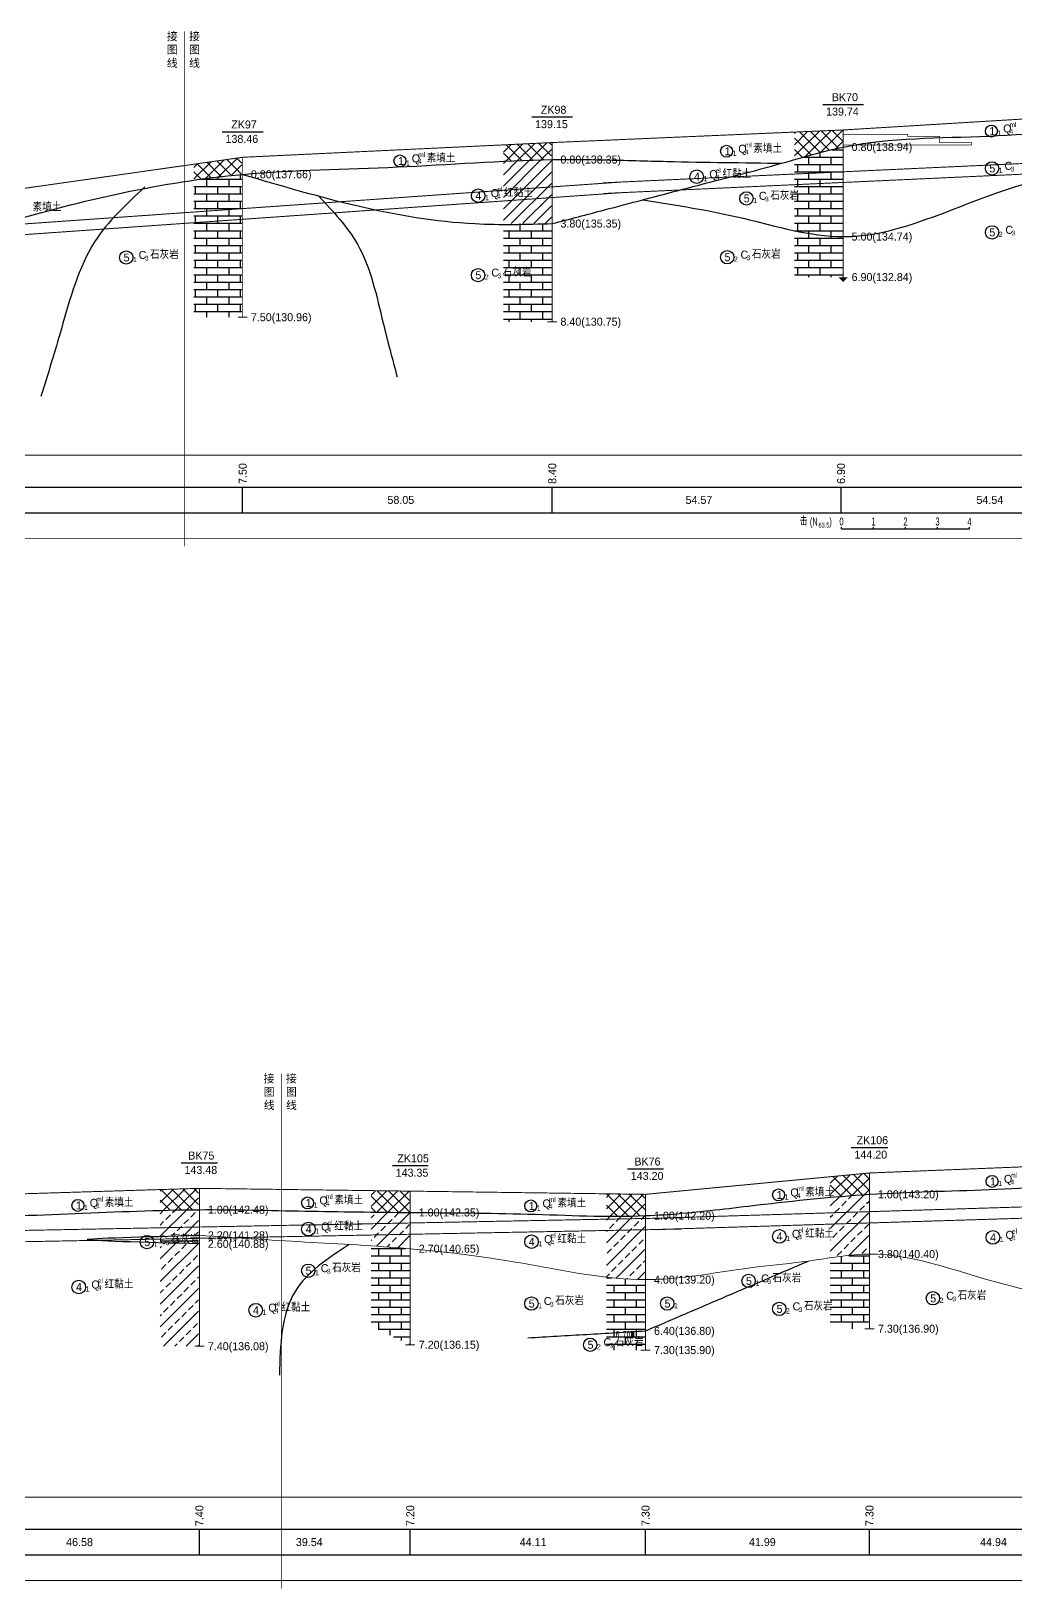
# Model space of a CAD drawing. Header units: inches. Extents: x -205 to 12199, y -11610 to -150.
# Drawn here: x 684.8 to 992.6, y -7887.9 to -7401.2 of the extents above; entities that cross this region are included whole.
import ezdxf
from ezdxf.enums import TextEntityAlignment as Align

# ---------------------------------------------------------------- set-up
doc = ezdxf.new("R2010")
doc.units = ezdxf.units.IN
doc.header["$MEASUREMENT"] = 0
doc.linetypes.add('ACAD_ISO03W100', pattern=[30, 12, -18])
doc.linetypes.add('ACAD_ISO05W100', pattern=[34, 24, -3, 0.5, -3, 0.5, -3])
for name, color, linetype in [('地质-原位曲线', 7, 'Continuous'), ('地质-图框', 7, 'Continuous'), ('地质-地层符号', 3, 'Continuous'), ('地质-地层线', 7, 'Continuous'), ('地质-地面线', 7, 'Continuous'), ('地质-填充花纹', 4, 'Continuous'), ('地质-文字', 7, 'Continuous'), ('地质-标注栏', 7, 'Continuous'), ('地质-钻孔', 7, 'Continuous'), ('管底', 7, 'Continuous'), ('红线', 1, 'ACAD_ISO05W100')]:
    doc.layers.add(name, color=color, linetype=linetype)
doc.styles.add('LZ_PMT_LINE', font='', dxfattribs={"height": 2})
doc.styles.get("Standard").update_dxf_attribs({"font": ''})
doc.styles.add('地层编号', font='Comfont.shx', dxfattribs={"width": 0.7, "height": 2.5, "bigfont": 'Hztxt12a.shx'})
doc.styles.add('层底标注', font='Comfont.shx', dxfattribs={"width": 0.7, "height": 2.5, "bigfont": 'Hztxt12a.shx'})
doc.styles.add('岩土名称', font='Comfont.shx', dxfattribs={"width": 0.7, "height": 2.5, "bigfont": 'Hztxt12a.shx'})
doc.styles.add('时代', font='Comfont.shx', dxfattribs={"width": 0.7, "height": 2.5, "bigfont": 'Hztxt12a.shx'})
doc.styles.add('标注栏数据', font='Comfont.shx', dxfattribs={"width": 0.7, "height": 2.5, "bigfont": 'Hztxt12a.shx'})
doc.styles.add('钻孔标注', font='Comfont.shx', dxfattribs={"width": 0.7, "height": 2.5, "bigfont": 'Hztxt12a.shx'})
doc.styles.get('LZ_PMT_LINE').set_extended_font_data('SimSun')
doc.styles.get('Standard').set_extended_font_data('SimSun')
doc.linetypes.add('bzhjcx', pattern='A,0.001,[2,XX1.shx,S=1,R=0,X=1,Y=0],-2', length=2.001)
doc.linetypes.add('swx', pattern='A,7,-1.5,["●",LZ_PMT_LINE,S=0.05,R=0,X=0,Y=0],-1.5', length=10)
pattern_1 = [(0, (-4023.787, -10704.2148), (0, 2.3), []), (90, (-4023.787, -10704.2148), (-3.5, 2.3), [2.3, -2.3])]
pattern_2 = [(45, (-4023.787, -10704.2148), (-1.767767, 1.767767), []), (135, (-4023.787, -10704.2148), (-1.767767, -1.767767), [])]
pattern_3 = [(0, (-4126.1022, -10704.2148), (0, 2.3), []), (90, (-4126.102, -10704.2148), (-3.5, 2.3), [2.3, -2.3])]
pattern_4 = [(45, (-24892.9563, -7947.108), (-3.5355339, 3.5355339), []), (45, (-24889.421, -7947.108), (-3.5355339, 3.5355339), [2, -1])]
pattern_5 = [(45, (-24892.9563, -7947.1081), (-1.76776695, 1.76776695), []), (135, (-24892.9563, -7947.1081), (-1.76776695, -1.76776695), [])]
pattern_6 = [(0, (-24892.9563, -7947.1081), (0, 2.3), []), (90, (-24892.9563, -7947.108), (-3.5, 2.3), [2.3, -2.3])]

# ---------------------------------------------------------------- blocks, each defined once
blk = doc.blocks.new('gkqy_yan.dwg不标', base_point=(0, -1))
at = {"color": 7}
blk.add_solid([(-0.5, -2), (-0.5, 0), (0.5, -2), (0.5, 0)], dxfattribs=at)

msp = doc.modelspace()

# ---------------------------------------------------------------- hatches: boundary and pattern name
at = {"layer": '地质-填充花纹', "linetype": 'Continuous'}
h = msp.add_hatch(dxfattribs=at)
h.set_pattern_fill('GKSTT', scale=0.5, style=0, pattern_type=2)
h.set_pattern_definition([(45, (-4126.1022, -10704.2148), (-1.767767, 1.767767), []), (135, (-4126.1022, -10704.2148), (-1.767767, -1.767767), [])])
h.paths.add_polyline_path([(938.38283, -7437.43734), (929.11002, -7439.69594), (924.2959, -7441.04649), (923.38283, -7441.30633), (923.38283, -7432.7027), (938.38283, -7432.05393)])
h = msp.add_hatch(dxfattribs=at)
h.set_pattern_fill('GKSTT', scale=0.5, style=0, pattern_type=2)
h.set_pattern_definition(pattern_2)
h.paths.add_polyline_path([(847.4394, -7441.31619), (839.2599, -7441.52322), (834.2639, -7441.72291), (832.4394, -7441.81061), (832.4394, -7436.70159), (847.4394, -7435.98842)])
h = msp.add_hatch(dxfattribs=at)
h.set_pattern_fill('GKSTT', scale=0.5, style=0, pattern_type=2)
h.set_pattern_definition(pattern_2)
h.paths.add_polyline_path([(750.69082, -7445.93554), (744.52074, -7446.57133), (739.55808, -7447.18062), (735.69082, -7447.71967), (735.69082, -7442.74483), (750.69082, -7440.61199)])
h = msp.add_hatch(dxfattribs=at)
h.set_pattern_fill('GKNXT', scale=0.5, style=0, pattern_type=2)
h.set_pattern_definition([(45, (-4023.787, -10704.2148), (-1.767767, 1.767767), [])])
h.paths.add_polyline_path([(847.4394, -7461.30986), (832.4394, -7461.30986), (832.4394, -7441.81061), (834.2639, -7441.72291), (839.2599, -7441.52322), (847.4394, -7441.31619)])
h = msp.add_hatch(dxfattribs=at)
h.set_pattern_fill('GKSHY', scale=0.5, style=0, pattern_type=2)
h.set_pattern_definition(pattern_3)
h.paths.add_polyline_path([(938.38283, -7465.36064), (931.73419, -7464.94028), (926.79264, -7464.18293), (923.38283, -7463.48305), (923.38283, -7441.30633), (924.2959, -7441.04649), (929.11002, -7439.69594), (938.38283, -7437.43734)])
h = msp.add_hatch(dxfattribs=at)
h.set_pattern_fill('GKSHY', scale=0.5, style=0, pattern_type=2)
h.set_pattern_definition(pattern_1)
h.paths.add_polyline_path([(750.69082, -7490.57644), (735.69082, -7490.57644), (735.69082, -7447.71967), (739.55808, -7447.18062), (744.52074, -7446.57133), (750.69082, -7445.93554)])
h = msp.add_hatch(dxfattribs=at)
h.set_pattern_fill('GKSHY', scale=0.5, style=0, pattern_type=2)
h.set_pattern_definition(pattern_1)
h.paths.add_polyline_path([(847.4394, -7491.97652), (832.4394, -7491.97652), (832.4394, -7461.30986), (847.4394, -7461.30986)])
h = msp.add_hatch(dxfattribs=at)
h.set_pattern_fill('GKSHY', scale=0.5, style=0, pattern_type=2)
h.set_pattern_definition(pattern_3)
h.paths.add_polyline_path([(926.79264, -7464.18293), (931.73419, -7464.94028), (938.38283, -7465.36064), (938.38283, -7478.04312), (923.38283, -7478.04312), (923.38283, -7463.48305)])
h = msp.add_hatch(dxfattribs=at)
h.set_pattern_fill('GKSTT', scale=0.5, style=0, pattern_type=2)
h.set_pattern_definition([(45, (-24982.9563, -7947.1081), (-1.76776695, 1.76776695), []), (135, (-24982.9563, -7947.1081), (-1.76776695, -1.76776695), [])])
h.paths.add_polyline_path([(946.5841, -7764.64274), (941.6897, -7764.98066), (936.70566, -7765.37957), (934.5841, -7765.56968), (934.5841, -7759.12568), (946.5841, -7757.98263)])
h = msp.add_hatch(dxfattribs=at)
h.set_pattern_fill('GKSTT', scale=0.5, style=0, pattern_type=2)
h.set_pattern_definition(pattern_5)
h.paths.add_polyline_path([(737.16568, -7769.42912), (728.57936, -7769.55409), (725.16568, -7769.64088), (725.16568, -7763.13752), (737.16568, -7762.76655)])
h = msp.add_hatch(dxfattribs=at)
h.set_pattern_fill('GKSTT', scale=0.5, style=0, pattern_type=2)
h.set_pattern_definition(pattern_5)
h.paths.add_polyline_path([(803.0736, -7763.62213), (803.0736, -7770.28978), (795.36697, -7770.21867), (791.0736, -7770.1716), (791.0736, -7763.46435)])
h = msp.add_hatch(dxfattribs=at)
h.set_pattern_fill('GKSTT', scale=0.5, style=0, pattern_type=2)
h.set_pattern_definition(pattern_5)
h.paths.add_polyline_path([(876.5962, -7764.62208), (876.5962, -7771.2982), (870.07525, -7771.45606), (865.07531, -7771.46047), (864.5962, -7771.45373), (864.5962, -7764.45885)])
h = msp.add_hatch(dxfattribs=at)
h.set_pattern_fill('GKFZNT', scale=0.5, style=0, pattern_type=2)
h.set_pattern_definition([(45, (-24982.9563, -7947.108), (-3.5355339, 3.5355339), []), (45, (-24979.421, -7947.108), (-3.5355339, 3.5355339), [2, -1])])
h.paths.add_polyline_path([(946.5841, -7783.3123), (937.64205, -7784.03334), (934.5841, -7784.47665), (934.5841, -7765.56968), (936.70566, -7765.37957), (941.6897, -7764.98066), (946.5841, -7764.64274)])
h = msp.add_hatch(dxfattribs=at)
h.set_pattern_fill('GKFZNT', scale=0.5, style=0, pattern_type=2)
h.set_pattern_definition(pattern_4)
h.paths.add_polyline_path([(737.16568, -7777.43193), (727.43126, -7777.68272), (725.16568, -7777.74406), (725.16568, -7769.64088), (728.57936, -7769.55409), (737.16568, -7769.42912)])
h = msp.add_hatch(dxfattribs=at)
h.set_pattern_fill('GKFZNT', scale=0.5, style=0, pattern_type=2)
h.set_pattern_definition(pattern_4)
h.paths.add_polyline_path([(795.36697, -7770.21867), (803.0736, -7770.28978), (803.0736, -7781.60589), (795.32584, -7781.00071), (791.0736, -7780.71717), (791.0736, -7770.1716)])
h = msp.add_hatch(dxfattribs=at)
h.set_pattern_fill('GKFZNT', scale=0.5, style=0, pattern_type=2)
h.set_pattern_definition(pattern_4)
h.paths.add_polyline_path([(876.5962, -7791.28289), (869.71958, -7791.0284), (864.74249, -7790.55396), (864.5962, -7790.53465), (864.5962, -7771.45373), (865.07531, -7771.46047), (870.07525, -7771.45606), (876.5962, -7771.2982)])
h = msp.add_hatch(dxfattribs=at)
h.set_pattern_fill('GKSHY', scale=0.5, style=0, pattern_type=2)
h.set_pattern_definition(pattern_6)
h.paths.add_polyline_path([(737.16568, -7780.08577), (732.41731, -7779.96458), (727.41899, -7779.83459), (725.16568, -7779.77358), (725.16568, -7777.74406), (727.43126, -7777.68272), (737.16568, -7777.43193)])
h = msp.add_hatch(dxfattribs=at)
h.set_pattern_fill('GKFZNT', scale=0.5, style=0, pattern_type=2)
h.set_pattern_definition(pattern_4)
h.paths.add_polyline_path([(727.41899, -7779.83459), (732.41731, -7779.96458), (737.16568, -7780.08577), (737.16568, -7812.09215), (725.16568, -7812.09215), (725.16568, -7779.77358)])
h = msp.add_hatch(dxfattribs=at)
h.set_pattern_fill('GKSHY', scale=0.5, style=0, pattern_type=2)
h.set_pattern_definition(pattern_6)
h.paths.add_polyline_path([(795.32584, -7781.00071), (803.0736, -7781.60589), (803.0736, -7811.50581), (791.0736, -7805.76448), (791.0736, -7780.71717)])
h = msp.add_hatch(dxfattribs=at)
h.set_pattern_fill('GKSHY', scale=0.5, style=0, pattern_type=2)
h.set_pattern_definition([(0, (-24982.9563, -7947.1081), (0, 2.3), []), (90, (-24982.9563, -7947.108), (-3.5, 2.3), [2.3, -2.3])])
h.paths.add_polyline_path([(946.5841, -7806.62548), (934.5841, -7806.62548), (934.5841, -7784.47665), (937.64205, -7784.03334), (946.5841, -7783.3123)])
h = msp.add_hatch(dxfattribs=at)
h.set_pattern_fill('GKSHY', scale=0.5, style=0, pattern_type=2)
h.set_pattern_definition(pattern_6)
h.paths.add_polyline_path([(864.74249, -7790.55396), (869.71958, -7791.0284), (876.5962, -7791.28289), (876.5962, -7807.30688), (868.44872, -7807.78708), (864.5962, -7808.01413), (864.5962, -7790.53465)])
h = msp.add_hatch(dxfattribs=at)
h.set_pattern_fill('GKSHY', scale=0.5, style=0, pattern_type=2)
h.set_pattern_definition(pattern_6)
h.paths.add_polyline_path([(876.5962, -7813.29215), (864.5962, -7813.29215), (864.5962, -7808.01413), (868.44872, -7807.78708), (876.5962, -7807.30688)])

# ---------------------------------------------------------------- linework, layer by layer
for points in [[(720.39256, -7449.84031), (704.68588, -7466.99862), (694.27564, -7494.19637), (687.8834, -7515.37045)], [(774.74259, -7452.7577), (786.80809, -7467.73992), (794.85174, -7492.40575), (799.2392, -7509.21506)]]:
    msp.add_spline(points, degree=3)
at = {"layer": '地质-原位曲线', "color": 7, "linetype": 'Continuous'}
for p, q in [((938.10045, -7556.64304), (938.10045, -7556.14304)), ((938.10045, -7556.64304), (978.10045, -7556.64304)), ((948.10045, -7556.64304), (948.10045, -7556.14304)), ((958.10045, -7556.64304), (958.10045, -7556.14304)), ((968.10045, -7556.64304), (968.10045, -7556.14304)), ((978.10045, -7556.64304), (978.10045, -7556.14304))]:
    msp.add_line(p, q, dxfattribs=at)
at = {"layer": '地质-原位曲线', "color": 7, "linetype": 'Continuous', "const_width": 0.2, "flags": 128}
msp.add_lwpolyline([(938.78259, -7433.37643), (958.78259, -7433.37643), (958.78259, -7434.04318), (968.78259, -7434.04318), (968.78259, -7434.70969), (968.78259, -7434.70969), (968.78259, -7435.37643), (968.78259, -7435.37643), (968.78259, -7436.04318), (978.78259, -7436.04318), (978.78259, -7436.70969), (938.78259, -7436.70969)], dxfattribs=at)
at = {"layer": '地质-地层符号', "color": 7, "linetype": 'Continuous'}
for centre, major_axis in [((984.92272, -7432.38021), (0, 1.875)), ((902.16079, -7438.6948), (0, 1.875)), ((800.10659, -7441.71433), (0, 1.875)), ((985.13106, -7444.04687), (0, 2.08333)), ((892.8378, -7446.64418), (0, 2.125)), ((824.54373, -7452.56427), (0, 2.125)), ((908.37576, -7453.42375), (0, 2.08333)), ((985.13106, -7464.04038), (0, 2.08333)), ((714.54911, -7471.89229), (0, 2.08333)), ((902.36913, -7471.79486), (0, 2.08333)), ((824.50207, -7477.41437), (0, 2.08333)), ((918.41192, -7764.82725), (0, 1.875)), ((985.16222, -7760.59215), (0, 1.875)), ((699.474, -7768.09215), (0, 1.875)), ((771.24464, -7767.32545), (0, 1.875)), ((840.9599, -7768.25878), (0, 1.875)), ((721.03151, -7779.55882), (0, 2.08333)), ((771.49464, -7775.49212), (0, 2.125)), ((841.2099, -7779.42545), (0, 2.125)), ((918.66192, -7777.77518), (0, 2.125)), ((985.41222, -7778.09215), (0, 2.125)), ((771.45297, -7788.49212), (0, 2.08333)), ((699.724, -7793.59862), (0, 2.125)), ((909.07645, -7791.68753), (0, 2.08333)), ((841.16823, -7798.75878), (0, 2.08333)), ((883.6263, -7798.76319), (0, 2.08333)), ((966.64449, -7797.11914), (0, 2.08333)), ((755.01716, -7800.83369), (0, 2.125)), ((918.62025, -7800.43321), (0, 2.08333)), ((859.54938, -7811.63379), (0, 2.08333))]:
    msp.add_ellipse(centre, major_axis=major_axis, ratio=1, dxfattribs=at)
at = {"layer": '地质-地层线', "color": 7, "linetype": 'bzhjcx', "lineweight": 25}
msp.add_open_spline([(864.00278, -7457.02416), (868.00761, -7455.97023), (877.72667, -7453.40764), (896.21399, -7448.49408), (917.1336, -7443.28298), (946.78355, -7434.24195), (984.23029, -7434.83605), (1021.58179, -7431.01742), (1047.57933, -7429.13095), (1069.23707, -7427.44242), (1083.68568, -7426.38903), (1094.51027, -7425.50979)], degree=3, knots=[16.867595415, 16.867595415, 16.867595415, 16.867595415, 29.29113921, 47.019984909, 74.242080892, 94.039969819, 139.61637762, 185.192785421, 206.918016416, 217.780631913, 250.368478405, 250.368478405, 250.368478405, 250.368478405], dxfattribs=at)
at = {"layer": '地质-地层线', "color": 7, "lineweight": 25}
for points, knots in [([(524.00278, -7465.07482), (526.11835, -7464.83134), (539.98438, -7463.84905), (565.88859, -7470.89254), (614.66483, -7481.59818), (676.25311, -7459.60716), (741.39652, -7444.61143), (799.37413, -7444.2276), (836.98624, -7441.08927), (858.56268, -7441.27969), (864.00278, -7441.38216)], [342.330614783, 342.330614783, 342.330614783, 342.330614783, 348.823856721, 384.82371265, 420.823568579, 497.155686574, 573.48780457, 621.916743121, 670.345681672, 686.666267052, 686.666267052, 686.666267052, 686.666267052]), ([(864.00278, -7441.38216), (870.53014, -7441.50511), (889.03149, -7442.07571), (907.52211, -7442.28174), (919.48685, -7442.41506)], [686.666267052, 686.666267052, 686.666267052, 686.666267052, 706.248657444, 742.151633217, 742.151633217, 742.151633217, 742.151633217]), ([(888.23974, -7770.54884), (896.11452, -7769.86345), (915.62783, -7767.42378), (947.57292, -7764.04956), (984.29966, -7763.39303), (1020.67037, -7761.18172), (1056.04325, -7761.78915), (1091.97672, -7762.21564), (1129.49156, -7760.52105), (1166.47643, -7758.49932), (1199.30781, -7759.68259), (1219.31764, -7758.64556), (1228.23974, -7759.04492)], [626.113132242, 626.113132242, 626.113132242, 626.113132242, 649.835043299, 684.987396094, 722.470538575, 759.953681056, 794.256082565, 828.558484073, 867.737491815, 906.916499558, 939.527897963, 966.454727908, 966.454727908, 966.454727908, 966.454727908]), ([(548.23974, -7773.4384), (549.94918, -7773.39337), (564.036, -7772.9991), (589.63542, -7771.59205), (625.12665, -7771.92782), (661.17857, -7772.0462), (698.59892, -7770.68368), (735.45323, -7769.01025), (770.36974, -7769.93959), (804.59547, -7770.34706), (840.07283, -7770.49713), (868.43415, -7771.98023), (884.44526, -7770.87909), (888.23974, -7770.54884)], [286.0034876, 286.0034876, 286.0034876, 286.0034876, 291.130295778, 328.254623663, 362.911927626, 397.569231589, 436.404456857, 475.239682125, 508.196489152, 541.153296178, 577.917993341, 614.682690505, 626.113132242, 626.113132242, 626.113132242, 626.113132242])]:
    msp.add_open_spline(points, degree=3, knots=knots, dxfattribs=at)
at = {"layer": '地质-地层线', "color": 7}
for points in [[(876.01605, -7453.85519), (907.32444, -7459.61582), (938.63283, -7465.37645), (984.07974, -7452.60978), (1029.52664, -7439.8431)], [(737.41568, -7780.09215), (702.48067, -7778.75882), (737.41568, -7777.42549)], [(840.0859, -7809.45872), (858.46605, -7808.37543), (876.8462, -7807.29214)]]:
    msp.add_spline(points, degree=3, dxfattribs=at)
at = {"layer": '地质-地层线', "color": 7, "linetype": 'bzhjcx', "lineweight": 25}
msp.add_spline([(750.94082, -7445.90978), (823.50226, -7461.30986), (847.6894, -7461.30986)], degree=3, dxfattribs=at)
msp.add_open_spline([(847.6894, -7461.30986), (853.12739, -7459.88247), (858.56539, -7458.45509), (864.00278, -7457.02416)], degree=3, dxfattribs=at)
at = {"layer": '地质-地层线', "color": 7, "linetype": 'bzhjcx', "lineweight": 0}
for points, knots in [([(737.41568, -7777.42549), (748.39562, -7778.1612), (770.35549, -7779.63264), (804.73268, -7781.26073), (840.0722, -7785.90695), (868.36437, -7792.16765), (884.44071, -7791.00638), (888.23974, -7790.59144)], [0, 0, 0, 0, 33.020800056, 66.041600111, 103.119279806, 140.196959501, 151.66697734, 151.66697734, 151.66697734, 151.66697734]), ([(888.23974, -7790.59144), (896.10666, -7789.7322), (909.28195, -7787.28468), (928.79361, -7785.6664), (953.25358, -7780.81486), (984.22661, -7792.66918), (1009.23576, -7797.30672), (1021.74034, -7799.6255)], [151.66697734, 151.66697734, 151.66697734, 151.66697734, 175.418782242, 191.428700744, 210.640604982, 248.973757782, 287.306910582, 287.306910582, 287.306910582, 287.306910582])]:
    msp.add_open_spline(points, degree=3, knots=knots, dxfattribs=at)
at = {"layer": '地质-地层线', "color": 7, "lineweight": 25}
msp.add_spline([(784.21806, -7780.30002), (767.30992, -7794.99863), (762.43184, -7821.15243)], degree=3, dxfattribs=at)
at = {"layer": '地质-地层线', "color": 7}
msp.add_open_spline([(888.23974, -7802.40835), (892.92527, -7800.39992), (906.09419, -7794.75512), (919.26311, -7789.11033), (927.74649, -7785.47396)], degree=3, knots=[12.396135446, 12.396135446, 12.396135446, 12.396135446, 27.689678405, 55.37935681, 55.37935681, 55.37935681, 55.37935681], dxfattribs=at)
at = {"layer": '地质-地层线', "color": 7, "start_tangent": (0.919120378, 0.393976814), "end_tangent": (0.919120378, 0.393976814)}
msp.add_spline([(876.8462, -7807.29214), (888.23974, -7802.40835)], degree=3, dxfattribs=at)
at = {"layer": '地质-地面线', "color": 0, "linetype": 'Continuous', "const_width": 0.3}
for points in [[(864.00278, -7435.27096), (938.63283, -7432.04312), (1029.52664, -7426.50977), (1094.51027, -7420.17646), (1159.37238, -7412.57646), (1179.37238, -7412.57646)], [(524.00278, -7452.43195), (530.35968, -7451.30978), (601.37475, -7461.84312), (750.94082, -7440.57645), (847.6894, -7435.97653), (864.00278, -7435.27096)]]:
    msp.add_lwpolyline(points, dxfattribs=at)
at = {"layer": '地质-地面线', "color": 7, "linetype": 'Continuous', "const_width": 0.3}
for points in [[(888.23974, -7763.54019), (946.8341, -7757.95881), (1021.74034, -7754.95883), (1090.34462, -7755.22545), (1168.65018, -7752.35884), (1228.23974, -7752.72428)], [(548.23974, -7766.80973), (590.46784, -7765.29208), (659.78232, -7765.15883), (737.41568, -7762.75882), (803.3236, -7763.62542), (876.8462, -7764.62548), (888.23974, -7763.54019)]]:
    msp.add_lwpolyline(points, dxfattribs=at)
at = {"layer": '地质-标注栏', "color": 7, "linetype": 'Continuous', "const_width": 0.3}
for points in [[(484.00258, -7533.64304), (874.00258, -7533.64304)], [(823.32067, -7533.64304), (1188.69027, -7533.64304)], [(484.00258, -7559.64304), (874.00258, -7559.64304)], [(823.32067, -7559.64304), (1188.69027, -7559.64304)], [(508.23896, -7859.29212), (898.23896, -7859.29212)], [(848.23896, -7859.29212), (1238.23896, -7859.29212)], [(508.23896, -7885.29212), (898.23896, -7885.29212)], [(848.23896, -7885.29212), (1238.23896, -7885.29212)]]:
    msp.add_lwpolyline(points, dxfattribs=at)
at = {"layer": '地质-标注栏', "color": 7, "linetype": 'Continuous'}
for points in [[(484.00258, -7543.64304), (874.00258, -7543.64304)], [(750.94082, -7551.64304), (750.94082, -7543.64304)], [(750.94082, -7551.64304), (750.94082, -7543.64304)], [(823.32067, -7543.64304), (1188.69027, -7543.64304)], [(847.6894, -7551.64304), (847.6894, -7543.64304)], [(847.6894, -7551.64304), (847.6894, -7543.64304)], [(937.95069, -7551.64304), (937.95069, -7543.64304)], [(937.95069, -7551.64304), (937.95069, -7543.64304)], [(484.00258, -7551.64304), (874.00258, -7551.64304)], [(823.32067, -7551.64304), (1188.69027, -7551.64304)], [(508.23896, -7869.29212), (898.23896, -7869.29212)], [(737.41568, -7877.29212), (737.41568, -7869.29212)], [(737.41568, -7877.29212), (737.41568, -7869.29212)], [(803.3236, -7877.29212), (803.3236, -7869.29212)], [(803.3236, -7877.29212), (803.3236, -7869.29212)], [(848.23896, -7869.29212), (1238.23896, -7869.29212)], [(876.8462, -7877.29212), (876.8462, -7869.29212)], [(876.8462, -7877.29212), (876.8462, -7869.29212)], [(946.8341, -7877.29212), (946.8341, -7869.29212)], [(946.8341, -7877.29212), (946.8341, -7869.29212)], [(508.23896, -7877.29212), (898.23896, -7877.29212)], [(848.23896, -7877.29212), (1238.23896, -7877.29212)]]:
    msp.add_lwpolyline(points, dxfattribs=at)
at = {"layer": '地质-钻孔', "color": 7, "linetype": 'Continuous'}
for p, q in [((932.2699, -7424.04318), (944.99597, -7424.04318)), ((841.32631, -7427.97653), (854.05238, -7427.97653)), ((744.57777, -7432.57639), (757.30385, -7432.57639)), ((941.1374, -7749.95881), (952.52998, -7749.95881)), ((731.76045, -7754.75881), (743.071, -7754.75881)), ((797.75264, -7755.62542), (808.89521, -7755.62542)), ((871.23311, -7756.62548), (882.45967, -7756.62548))]:
    msp.add_line(p, q, dxfattribs=at)
at = {"layer": '地质-钻孔', "color": 7, "const_width": 0.3, "flags": 128}
for points in [[(938.63283, -7432.04312), (938.63283, -7478.04312)], [(847.6894, -7435.97653), (847.6894, -7491.97652)], [(750.94082, -7440.57644), (750.94082, -7490.57644)], [(946.8341, -7757.95881), (946.8341, -7806.62548)], [(737.41568, -7762.75882), (737.41568, -7812.09215)], [(803.3236, -7763.62542), (803.3236, -7811.62542)], [(876.8462, -7764.62548), (876.8462, -7813.29215)]]:
    msp.add_lwpolyline(points, dxfattribs=at)
at = {"layer": '地质-钻孔', "color": 7, "linetype": 'Continuous', "const_width": 0.3, "flags": 128}
for points in [[(749.44082, -7490.57644), (752.44082, -7490.57644)], [(846.1894, -7491.97652), (849.1894, -7491.97652)], [(945.3341, -7806.62548), (948.3341, -7806.62548)], [(735.91568, -7812.09215), (738.91568, -7812.09215)], [(801.8236, -7811.62542), (804.8236, -7811.62542)], [(875.3462, -7813.29215), (878.3462, -7813.29215)]]:
    msp.add_lwpolyline(points, dxfattribs=at)
at = {"layer": '地质-钻孔', "color": 7, "linetype": 'Continuous'}
msp.add_solid([(937.13283, -7478.04312), (940.13283, -7478.04312), (938.63283, -7479.54312)], dxfattribs=at)
at = {"layer": '管底', "linetype": 'swx', "const_width": 0.3}
for points in [[(863.50128, -7448.57027), (1178.04279, -7434.07674)], [(863.65456, -7451.89674), (1178.19607, -7437.40321)], [(601.14152, -7467.13138), (869.27322, -7448.30528)], [(601.37475, -7470.4532), (869.50645, -7451.6271)], [(879.60842, -7772.10644), (1227.79593, -7761.40146)], [(879.7169, -7775.63477), (1227.90441, -7764.92979)], [(548.06492, -7778.49346), (887.89764, -7771.94651)], [(548.13292, -7782.0228), (887.96564, -7775.47585)]]:
    msp.add_lwpolyline(points, dxfattribs=at)
at = {"layer": '红线', "linetype": 'ACAD_ISO03W100', "ltscale": 0.4, "const_width": 0.2}
for points in [[(732.74038, -7401.26376), (732.74038, -7562.15412)], [(763.02016, -7726.91284), (763.02016, -7887.80321)]]:
    msp.add_lwpolyline(points, dxfattribs=at)

# ---------------------------------------------------------------- block references
at = {"layer": '地质-图框', "color": 7, "linetype": 'Continuous'}
msp.add_blockref('gkqy_yan.dwg不标', (872.8462, -7808.29215), dxfattribs=at)

# ---------------------------------------------------------------- texts
at = {"layer": '地质-原位曲线', "color": 7, "linetype": 'Continuous', "style": '标注栏数据', "width": 0.7}
for s, height, p in [('击', 2.5, (925.08928, -7555.64304)), ('(N', 2.5, (928.19207, -7555.64304)), (')', 2.5, (934.29822, -7555.64304)), ('63.5', 1.5, (930.89487, -7556.26804))]:
    msp.add_text(s, height=height, dxfattribs=at).set_placement(p)
for s, p in [('0', (938.10045, -7555.64304)), ('1', (948.10045, -7555.64304)), ('2', (958.10045, -7555.64304)), ('3', (968.10045, -7555.64304)), ('4', (978.10045, -7555.64304))]:
    msp.add_text(s, height=2.5, dxfattribs=at).set_placement(p, align=Align.CENTER)
at = {"layer": '地质-图框', "color": 7, "linetype": 'Continuous', "width": 0.7}
msp.add_text('6.70', height=2, dxfattribs=at).set_placement((867.4716, -7809.29215))
at = {"layer": '地质-地层符号', "color": 7, "linetype": 'Continuous'}
for s, height, style, p in [('1', 2.5, '地层编号', (984.29772, -7433.63021)), ('1', 1.625, '地层编号', (986.79772, -7433.83021)), ('Q', 2.5, '时代', (988.61022, -7432.83021)), ('Q', 2.5, '时代', (905.84829, -7439.1448)), ('素填土', 2.5, '岩土名称', (910.51496, -7439.1448)), ('1', 2.5, '地层编号', (799.48159, -7442.96433)), ('1', 1.625, '地层编号', (801.98159, -7443.16433)), ('Q', 2.5, '时代', (803.79409, -7442.16433)), ('素填土', 2.5, '岩土名称', (808.46075, -7442.16433)), ('1', 2.5, '地层编号', (901.53579, -7439.9448)), ('1', 1.625, '地层编号', (904.03579, -7440.1448)), ('C', 2.5, '时代', (989.02689, -7444.49687)), ('4', 2.5, '地层编号', (891.9628, -7447.89418)), ('1', 1.625, '地层编号', (894.9628, -7448.09418)), ('Q', 2.5, '时代', (896.7753, -7447.09418)), ('红黏土', 2.5, '岩土名称', (900.9003, -7447.09418)), ('5', 2.5, '地层编号', (984.29772, -7445.29687)), ('1', 1.625, '地层编号', (987.21439, -7445.49687)), ('4', 2.5, '地层编号', (823.66873, -7453.81427)), ('Q', 2.5, '时代', (828.48123, -7453.01427)), ('红黏土', 2.5, '岩土名称', (832.60623, -7453.01427)), ('C', 2.5, '时代', (912.27159, -7453.87375)), ('石灰岩', 2.5, '岩土名称', (915.81326, -7453.87375)), ('素填土', 2.5, '岩土名称', (685.30343, -7457.43101)), ('1', 1.625, '地层编号', (826.66873, -7454.01427)), ('5', 2.5, '地层编号', (907.54243, -7454.67375)), ('1', 1.625, '地层编号', (910.45909, -7454.87375)), ('5', 2.5, '地层编号', (984.29772, -7465.29038)), ('2', 1.625, '地层编号', (987.21439, -7465.49038)), ('C', 2.5, '时代', (989.29772, -7464.49038)), ('5', 2.5, '地层编号', (713.71578, -7473.14229)), ('C', 2.5, '时代', (718.44494, -7472.34229)), ('石灰岩', 2.5, '岩土名称', (721.98661, -7472.34229)), ('5', 2.5, '地层编号', (901.53579, -7473.04486)), ('C', 2.5, '时代', (906.53579, -7472.24486)), ('石灰岩', 2.5, '岩土名称', (910.07746, -7472.24486)), ('1', 1.625, '地层编号', (716.63244, -7473.34229)), ('5', 2.5, '地层编号', (823.66873, -7478.66437)), ('C', 2.5, '时代', (828.66873, -7477.86437)), ('石灰岩', 2.5, '岩土名称', (832.2104, -7477.86437)), ('2', 1.625, '地层编号', (904.45246, -7473.24486)), ('2', 1.625, '地层编号', (826.5854, -7478.86437)), ('Q', 2.5, '时代', (988.84972, -7761.04215)), ('Q', 2.5, '时代', (922.09942, -7765.27725)), ('素填土', 2.5, '岩土名称', (926.76609, -7765.27725)), ('1', 2.5, '地层编号', (984.53722, -7761.84215)), ('1', 1.625, '地层编号', (987.03722, -7762.04215)), ('1', 2.5, '地层编号', (698.849, -7769.34215)), ('1', 1.625, '地层编号', (701.349, -7769.54215)), ('Q', 2.5, '时代', (703.1615, -7768.54215)), ('素填土', 2.5, '岩土名称', (707.82817, -7768.54215)), ('1', 2.5, '地层编号', (770.61964, -7768.57545)), ('1', 1.625, '地层编号', (773.11964, -7768.77545)), ('Q', 2.5, '时代', (774.93214, -7767.77545)), ('素填土', 2.5, '岩土名称', (779.59881, -7767.77545)), ('1', 2.5, '地层编号', (840.3349, -7769.50878)), ('1', 1.625, '地层编号', (842.8349, -7769.70878)), ('Q', 2.5, '时代', (844.6474, -7768.70878)), ('素填土', 2.5, '岩土名称', (849.31406, -7768.70878)), ('1', 2.5, '地层编号', (917.78692, -7766.07725)), ('1', 1.625, '地层编号', (920.28692, -7766.27725)), ('红黏土', 2.5, '岩土名称', (779.55714, -7775.94212)), ('C', 2.5, '时代', (724.92735, -7780.00882)), ('石灰岩', 2.5, '岩土名称', (728.46901, -7780.00882)), ('4', 2.5, '地层编号', (770.61964, -7776.74212)), ('1', 1.625, '地层编号', (773.61964, -7776.94212)), ('Q', 2.5, '时代', (775.43214, -7775.94212)), ('Q', 2.5, '时代', (845.1474, -7779.87545)), ('红黏土', 2.5, '岩土名称', (849.2724, -7779.87545)), ('4', 2.5, '地层编号', (917.78692, -7779.02518)), ('1', 1.625, '地层编号', (920.78692, -7779.22518)), ('Q', 2.5, '时代', (922.59942, -7778.22518)), ('红黏土', 2.5, '岩土名称', (926.72442, -7778.22518)), ('4', 2.5, '地层编号', (984.53722, -7779.34215)), ('1', 1.625, '地层编号', (987.53722, -7779.54215)), ('Q', 2.5, '时代', (989.34972, -7778.54215)), ('5', 2.5, '地层编号', (720.19818, -7780.80882)), ('1', 1.625, '地层编号', (723.11485, -7781.00882)), ('4', 2.5, '地层编号', (840.3349, -7780.67545)), ('1', 1.625, '地层编号', (843.3349, -7780.87545)), ('5', 2.5, '地层编号', (770.61964, -7789.74212)), ('C', 2.5, '时代', (775.34881, -7788.94212)), ('石灰岩', 2.5, '岩土名称', (778.89047, -7788.94212)), ('4', 2.5, '地层编号', (698.849, -7794.84862)), ('Q', 2.5, '时代', (703.6615, -7794.04862)), ('红黏土', 2.5, '岩土名称', (707.7865, -7794.04862)), ('1', 1.625, '地层编号', (773.53631, -7789.94212)), ('5', 2.5, '地层编号', (908.24311, -7792.93753)), ('1', 1.625, '地层编号', (911.15978, -7793.13753)), ('C', 2.5, '时代', (912.97228, -7792.13753)), ('石灰岩', 2.5, '岩土名称', (916.51395, -7792.13753)), ('1', 1.625, '地层编号', (701.849, -7795.04862)), ('5', 2.5, '地层编号', (840.3349, -7800.00878)), ('C', 2.5, '时代', (845.06406, -7799.20878)), ('石灰岩', 2.5, '岩土名称', (848.60573, -7799.20878)), ('5', 2.5, '地层编号', (882.79297, -7800.01319)), ('5', 2.5, '地层编号', (965.81116, -7798.36914)), ('2', 1.625, '地层编号', (968.72783, -7798.56914)), ('C', 2.5, '时代', (970.81116, -7797.56914)), ('石灰岩', 2.5, '岩土名称', (974.35283, -7797.56914)), ('4', 2.5, '地层编号', (754.14216, -7802.08369)), ('1', 1.625, '地层编号', (757.14216, -7802.28369)), ('Q', 2.5, '时代', (758.95466, -7801.28369)), ('红黏土', 2.5, '岩土名称', (763.07966, -7801.28369)), ('1', 1.625, '地层编号', (843.25156, -7800.20878)), ('1', 1.625, '地层编号', (885.70963, -7800.21319)), ('5', 2.5, '地层编号', (917.78692, -7801.68321)), ('2', 1.625, '地层编号', (920.70359, -7801.88321)), ('C', 2.5, '时代', (922.78692, -7800.88321)), ('石灰岩', 2.5, '岩土名称', (926.32859, -7800.88321)), ('5', 2.5, '地层编号', (858.71604, -7812.88379)), ('2', 1.625, '地层编号', (861.63271, -7813.08379)), ('C', 2.5, '时代', (863.71604, -7812.08379)), ('石灰岩', 2.5, '岩土名称', (867.25771, -7812.08379))]:
    msp.add_text(s, height=height, dxfattribs=dict(at, style=style)).set_placement(p)
at = {"layer": '地质-地层符号', "color": 7, "linetype": 'Continuous', "style": '时代', "width": 0.8}
for s, p in [('4', (990.64356, -7433.33021)), ('ml', (990.64356, -7431.16354)), ('ml', (907.88163, -7437.47813)), ('4', (805.82742, -7442.66433)), ('ml', (805.82742, -7440.49766)), ('4', (907.88163, -7439.6448)), ('4', (898.80863, -7447.59418)), ('el', (898.80863, -7445.42751)), ('3', (990.97689, -7444.99687)), ('el', (830.51457, -7451.3476)), ('4', (830.51457, -7453.51427)), ('3', (914.22159, -7454.37375)), ('3', (991.24772, -7464.99038)), ('3', (720.39494, -7472.84229)), ('3', (908.48579, -7472.74486)), ('3', (830.61873, -7478.36437)), ('ml', (990.88305, -7759.37549)), ('ml', (924.13275, -7763.61058)), ('4', (990.88305, -7761.54215)), ('4', (705.19484, -7769.04215)), ('ml', (705.19484, -7766.87549)), ('4', (776.96547, -7768.27545)), ('ml', (776.96547, -7766.10878)), ('4', (846.68073, -7769.20878)), ('ml', (846.68073, -7767.04211)), ('4', (924.13275, -7765.77725)), ('el', (777.46547, -7774.27545)), ('4', (777.46547, -7776.44212)), ('el', (847.18073, -7778.20878)), ('4', (924.63275, -7778.72518)), ('el', (924.63275, -7776.55851)), ('4', (991.38305, -7779.04215)), ('el', (991.38305, -7776.87549)), ('3', (726.87735, -7780.50882)), ('4', (847.18073, -7780.37545)), ('el', (705.69484, -7792.38195)), ('3', (777.29881, -7789.44212)), ('3', (914.92228, -7792.63753)), ('4', (705.69484, -7794.54862)), ('3', (972.76116, -7798.06914)), ('4', (760.988, -7801.78369)), ('el', (760.988, -7799.61702)), ('3', (847.01406, -7799.70878)), ('3', (924.73692, -7801.38321)), ('3', (865.66604, -7812.58379))]:
    msp.add_text(s, height=1.5, dxfattribs=at).set_placement(p)
at = {"layer": '地质-文字', "color": 7, "linetype": 'Continuous', "style": '层底标注'}
for s, p in [('0.80(138.94)', (941.25082, -7438.59688)), ('0.80(138.35)', (850.25588, -7442.53104)), ('0.80(137.66)', (753.50729, -7447.13095)), ('3.80(135.35)', (850.25588, -7462.53104)), ('5.00(134.74)', (941.25082, -7466.59688)), ('6.90(132.84)', (941.25082, -7479.26355)), ('7.50(130.96)', (753.50729, -7491.79762)), ('8.40(130.75)', (850.25588, -7493.1977)), ('1.00(143.20)', (949.4841, -7765.87548)), ('1.00(142.48)', (740.06568, -7770.67549)), ('1.00(142.35)', (805.9736, -7771.54208)), ('1.00(142.20)', (879.4962, -7772.54214)), ('2.20(141.28)', (740.06568, -7778.67549)), ('2.60(140.88)', (740.06568, -7781.34215)), ('2.70(140.65)', (805.9736, -7782.87542)), ('3.80(140.40)', (949.4841, -7784.54214)), ('4.00(139.20)', (879.4962, -7792.54214)), ('6.40(136.80)', (879.4962, -7808.54214)), ('7.30(136.90)', (949.4841, -7807.87548)), ('7.40(136.08)', (740.06568, -7813.34215)), ('7.20(136.15)', (805.9736, -7812.87542)), ('7.30(135.90)', (879.4962, -7814.54215))]:
    msp.add_text(s, height=2.5, dxfattribs=at).set_placement(p)
at = {"layer": '地质-标注栏', "color": 7, "linetype": 'Continuous', "style": '标注栏数据'}
for s, p in [('7.50', (752.19082, -7542.64304)), ('8.40', (848.9394, -7542.64304)), ('6.90', (939.20069, -7542.64304)), ('7.40', (738.66568, -7868.29212)), ('7.20', (804.5736, -7868.29212)), ('7.30', (878.0962, -7868.29212)), ('7.30', (948.0841, -7868.29212))]:
    msp.add_text(s, height=2.5, rotation=90.0000025, dxfattribs=at).set_placement(p)
for s, p in [('58.05', (796.18662, -7548.89304)), ('54.57', (889.35049, -7548.89304)), ('54.54', (980.26911, -7548.89304)), ('46.58', (695.77817, -7874.54212)), ('39.54', (767.57798, -7874.54212)), ('44.11', (837.52657, -7874.54212)), ('41.99', (909.16515, -7874.54212)), ('44.94', (981.40805, -7874.54212))]:
    msp.add_text(s, height=2.5, dxfattribs=at).set_placement(p)
at = {"layer": '地质-钻孔', "color": 7, "linetype": 'Continuous', "style": '钻孔标注'}
for s, p in [('BK70', (935.05742, -7423.04312)), ('ZK98', (844.11398, -7426.97653)), ('139.74', (933.26971, -7427.54312)), ('ZK97', (747.3654, -7431.57644)), ('139.15', (842.32627, -7431.47653)), ('138.46', (745.57769, -7436.07644)), ('ZK106', (942.79244, -7748.95881)), ('BK75', (733.91568, -7753.75882)), ('ZK105', (799.28194, -7754.62542)), ('BK76', (873.3462, -7755.62548)), ('144.20', (942.13767, -7753.45881)), ('143.48', (732.76092, -7758.25882)), ('143.35', (798.75217, -7759.12542)), ('143.20', (872.2331, -7760.12548))]:
    msp.add_text(s, height=2.5, dxfattribs=at).set_placement(p)
at = {"layer": '红线', "char_height": 2.5, "attachment_point": 1}
for insert in [(727.22094, -7401.54077), (734.18626, -7401.54077), (757.50072, -7727.18985), (764.46604, -7727.18985)]:
    msp.add_mtext_dynamic_manual_height_columns('接图线', width=3.594619, gutter_width=12.5, heights=[0], dxfattribs=dict(at, insert=insert))

doc.saveas('drawing.dxf')
